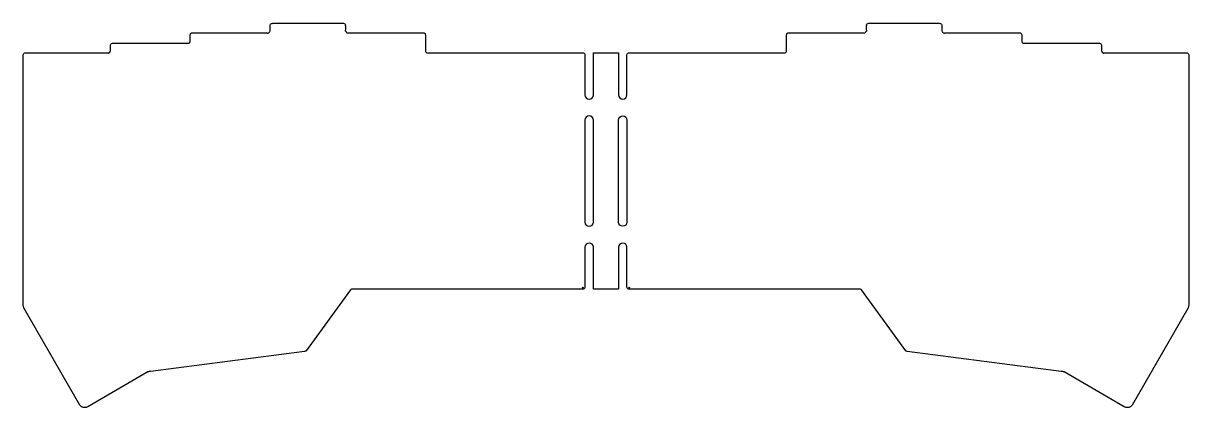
# Model space of a CAD drawing. Header units: millimetres. Extents: x -281 to -3, y -7 to 85.
import ezdxf

# ---------------------------------------------------------------- set-up
doc = ezdxf.new("R2010")
doc.units = ezdxf.units.MM
doc.layers.get('0').update_dxf_attribs({"linetype": 'CONTINUOUS'})

msp = doc.modelspace()

# ---------------------------------------------------------------- linework, layer by layer
for points in [[(-139.25, 67.79, 1), (-137.25, 67.79), (-137.25, 77.28), (-137.22, 77.45), (-137.15, 77.58), (-137.05, 77.68), (-136.92, 77.75), (-136.63, 77.79), (-99.75, 77.79), (-99.58, 77.81), (-99.45, 77.88), (-99.35, 77.99), (-99.28, 78.12), (-99.25, 78.28), (-99.25, 82.03), (-99.22, 82.2), (-99.15, 82.33), (-99.05, 82.43), (-98.92, 82.5), (-98.75, 82.53), (-80.75, 82.53), (-80.58, 82.56), (-80.45, 82.63), (-80.35, 82.74), (-80.28, 82.87), (-80.26, 82.94, 1.092843), (-80.25, 83.14), (-80.25, 84.18, 0.920744), (-80.23, 84.38), (-80.22, 84.45), (-80.15, 84.58), (-80.05, 84.68), (-79.92, 84.75), (-79.75, 84.79), (-62.85, 84.79, 0.915048), (-62.65, 84.77), (-62.58, 84.75), (-62.45, 84.69), (-62.35, 84.58), (-62.28, 84.46), (-62.25, 84.28), (-62.25, 83.04), (-62.22, 82.86), (-62.15, 82.73), (-62.05, 82.63), (-61.92, 82.56), (-61.85, 82.55, 1.086338), (-61.65, 82.53), (-43.75, 82.53), (-43.58, 82.5), (-43.45, 82.44), (-43.35, 82.33), (-43.28, 82.2), (-43.25, 82.03), (-43.25, 80.53), (-43.22, 80.36), (-43.15, 80.23), (-43.05, 80.13), (-42.92, 80.06), (-42.75, 80.04), (-24.75, 80.04), (-24.58, 80.01), (-24.45, 79.93), (-24.35, 79.83), (-24.28, 79.71), (-24.25, 79.54), (-24.25, 78.29), (-24.22, 78.11), (-24.15, 77.98), (-24.05, 77.88), (-23.92, 77.81), (-23.85, 77.8, 1.085037), (-23.65, 77.79), (-4, 77.79), (-3.83, 77.75), (-3.7, 77.69), (-3.6, 77.58), (-3.53, 77.45), (-3.5, 77.28), (-3.5, 17.72), (-3.52, 17.54), (-3.55, 17.37), (-3.6, 17.21), (-3.66, 17.07), (-3.72, 16.94), (-16.95, -6), (-16.95, -6), (-17.01, -6.08), (-17.1, -6.19), (-17.21, -6.28), (-17.33, -6.38), (-17.45, -6.45), (-17.6, -6.52), (-17.75, -6.57), (-17.92, -6.6), (-18.11, -6.61), (-18.29, -6.6), (-18.46, -6.57), (-18.61, -6.51), (-18.75, -6.45), (-18.88, -6.38), (-33.17, 1.88), (-33.33, 1.93), (-33.5, 1.97), (-33.67, 1.99), (-33.83, 2.01), (-70.5, 6.78), (-70.59, 6.79), (-70.74, 6.85), (-70.85, 6.93), (-81.39, 21.39), (-81.51, 21.47), (-81.66, 21.53), (-81.75, 21.55), (-87.71, 21.55), (-125.7, 21.53), (-136.65, 21.53, 0.915272), (-136.84, 21.55), (-136.92, 21.56), (-137.05, 21.63), (-137.15, 21.73), (-137.22, 21.86), (-137.25, 22.03), (-137.25, 31.53, 1), (-139.25, 31.53), (-139.25, 21.53), (-145.25, 21.53), (-145.25, 31.53, 1), (-147.25, 31.53), (-147.25, 22.03), (-147.27, 21.86), (-147.35, 21.73), (-147.45, 21.63), (-147.58, 21.56), (-147.65, 21.55, 0.915272), (-147.85, 21.53), (-158.8, 21.53), (-196.79, 21.55), (-202.75, 21.55), (-202.83, 21.53), (-202.98, 21.47), (-203.1, 21.39), (-213.64, 6.93), (-213.76, 6.85), (-213.91, 6.79), (-214, 6.78), (-250.67, 2.01), (-250.83, 1.99), (-251, 1.97), (-251.16, 1.93), (-251.32, 1.88), (-265.62, -6.38), (-265.74, -6.45), (-265.88, -6.51), (-266.03, -6.57), (-266.2, -6.6), (-266.39, -6.61), (-266.58, -6.6), (-266.74, -6.57), (-266.9, -6.52), (-267.04, -6.45), (-267.16, -6.38), (-267.29, -6.28), (-267.39, -6.19), (-267.48, -6.08), (-267.54, -6), (-267.54, -6), (-280.77, 16.94), (-280.84, 17.07), (-280.9, 17.21), (-280.94, 17.37), (-280.98, 17.54), (-281, 17.72), (-281, 77.28), (-280.96, 77.45), (-280.89, 77.58), (-280.79, 77.69), (-280.66, 77.75), (-280.49, 77.79), (-260.85, 77.79, 1.085037), (-260.65, 77.8), (-260.58, 77.81), (-260.45, 77.88), (-260.35, 77.98), (-260.28, 78.11), (-260.25, 78.29), (-260.25, 79.54), (-260.22, 79.71), (-260.14, 79.83), (-260.05, 79.93), (-259.91, 80.01), (-259.75, 80.04), (-241.74, 80.04), (-241.58, 80.06), (-241.45, 80.13), (-241.35, 80.23), (-241.27, 80.36), (-241.25, 80.53), (-241.25, 82.03), (-241.22, 82.2), (-241.15, 82.33), (-241.04, 82.44), (-240.91, 82.5), (-240.75, 82.53), (-222.85, 82.53, 1.086338), (-222.65, 82.55), (-222.58, 82.56), (-222.45, 82.63), (-222.35, 82.73), (-222.28, 82.86), (-222.25, 83.04), (-222.25, 84.28), (-222.22, 84.46), (-222.15, 84.58), (-222.04, 84.69), (-221.91, 84.75), (-221.84, 84.77, 0.915048), (-221.64, 84.79), (-204.74, 84.79), (-204.57, 84.75), (-204.44, 84.68), (-204.35, 84.58), (-204.27, 84.45), (-204.26, 84.38, 0.920744), (-204.25, 84.18), (-204.25, 83.14, 1.092843), (-204.23, 82.94), (-204.22, 82.87), (-204.15, 82.74), (-204.05, 82.63), (-203.92, 82.56), (-203.75, 82.53), (-185.75, 82.53), (-185.58, 82.5), (-185.45, 82.43), (-185.34, 82.33), (-185.28, 82.2), (-185.24, 82.03), (-185.24, 78.28), (-185.22, 78.12), (-185.15, 77.99), (-185.05, 77.88), (-184.92, 77.81), (-184.74, 77.79), (-147.86, 77.79), (-147.57, 77.75), (-147.44, 77.68), (-147.35, 77.58), (-147.27, 77.45), (-147.25, 77.28), (-147.25, 67.79, 1), (-145.25, 67.79), (-145.25, 77.79), (-139.25, 77.79)], [(-145.25, 61.79, 1), (-147.25, 61.79), (-147.25, 37.53, 1), (-145.25, 37.53)], [(-137.25, 61.79), (-137.25, 37.53, -1), (-139.25, 37.53), (-139.25, 61.79, -1)]]:
    msp.add_lwpolyline(points, format="xyb", close=True)
for centre in [(-147.75, 21.93), (-136.75, 21.93)]:
    msp.add_circle(centre, 0.1)

doc.saveas('drawing.dxf')
